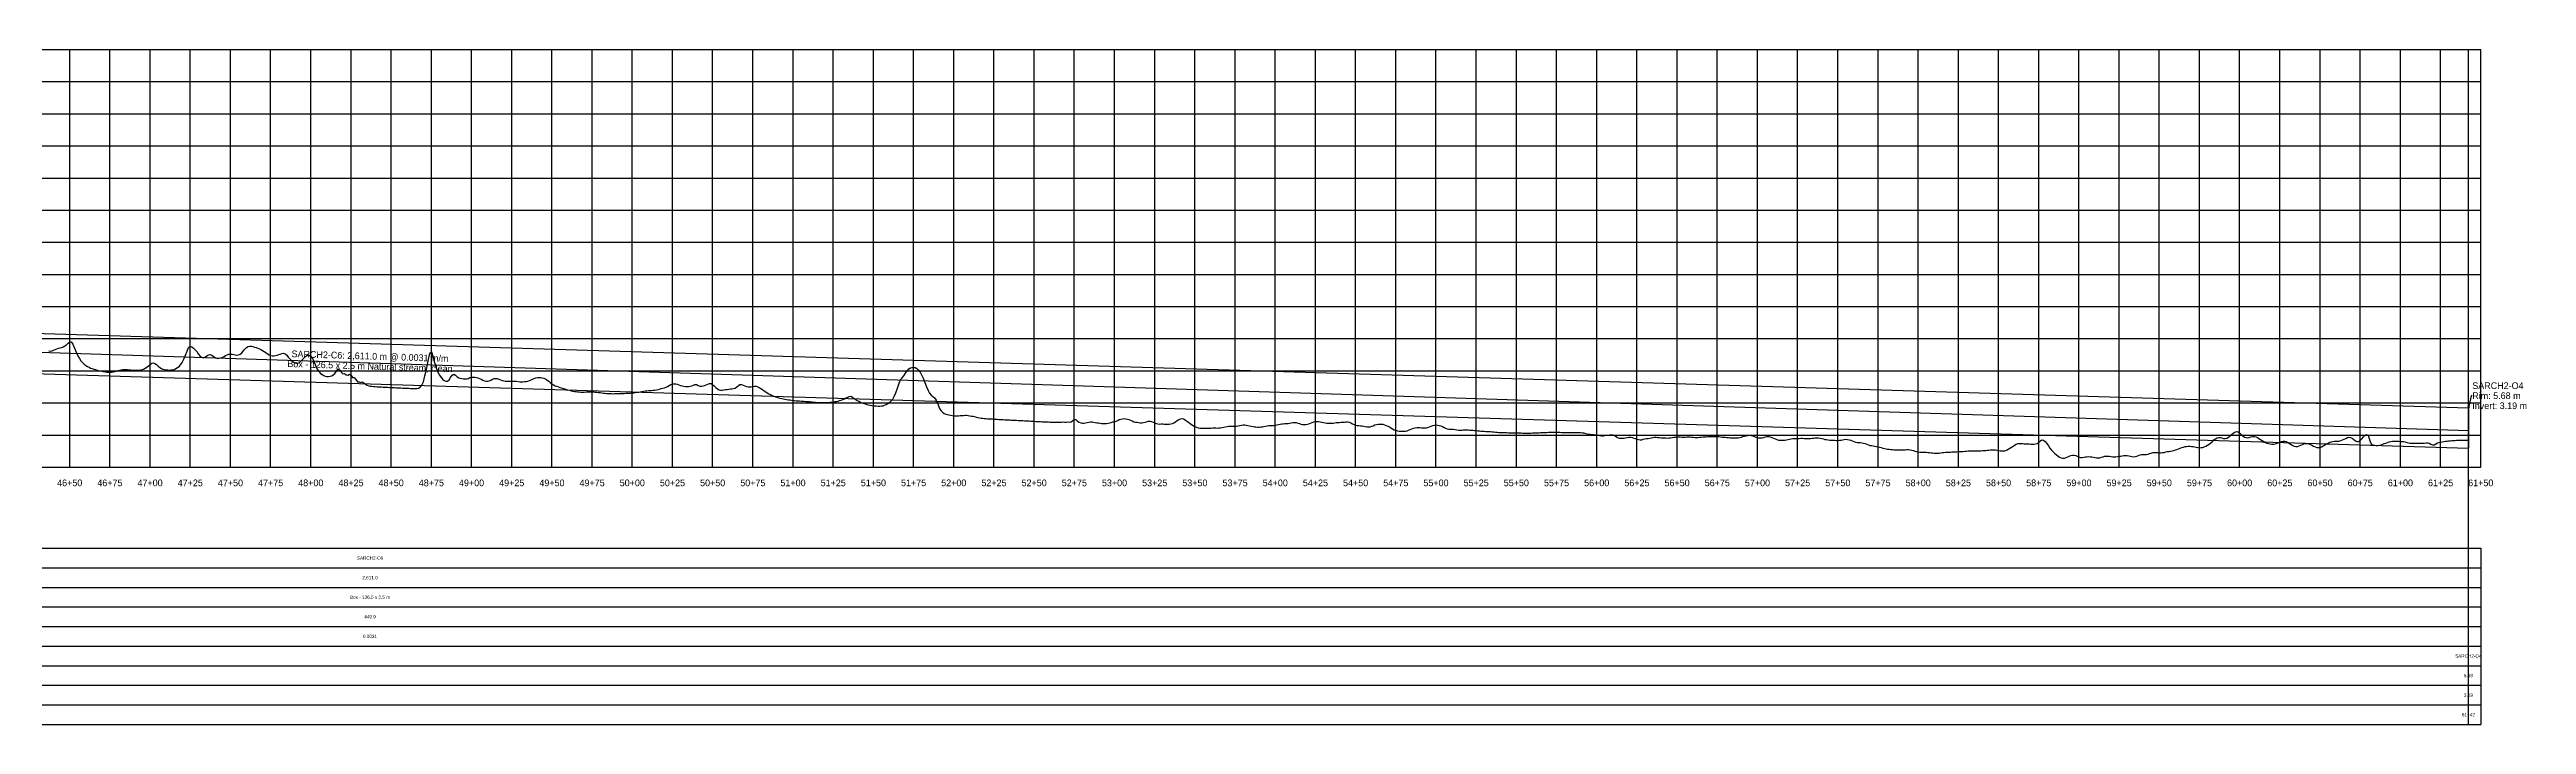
# Model space of a CAD drawing. Extents: x -64 to 6178, y -140 to 291.
# Drawn here: x 4637 to 6178, y -140 to 280 of the extents above; entities that cross this region are included whole.
import ezdxf
from ezdxf.enums import TextEntityAlignment as Align

# ---------------------------------------------------------------- set-up
doc = ezdxf.new("R2010")
doc.units = 0
for name, color, linetype in [('Annotation', 7, 'Continuous'), ('Annotation_Table', 254, 'Continuous'), ('Crown', 7, 'Continuous'), ('Grid', 254, 'Continuous'), ('Grid_Text', 7, 'Continuous'), ('Ground_Elevation', 3, 'Continuous'), ('Hydraulic_Grade', 5, 'Continuous'), ('Invert', 7, 'Continuous'), ('Structure', 7, 'Continuous')]:
    doc.layers.add(name, color=color, linetype=linetype)

msp = doc.modelspace()

# ---------------------------------------------------------------- linework, layer by layer
at = {"layer": 'Annotation', "color": 0}
msp.add_lwpolyline([(6144.73, 64.47), (6143.99, 64.47), (6142.29, 56.85)], dxfattribs=at)
msp.add_lwpolyline([(6142.29, 56.85), (6142.09, 57.83), (6142.88, 57.65)], close=True, dxfattribs=at)
at = {"layer": 'Annotation_Table', "color": 254}
for points in [[(6142.29, -140.21), (6142.29, 280)], [(-25, -30.48), (6149.95, -30.48)], [(6149.95, -30.48), (6149.95, -140.21)], [(-25, -42.67), (6149.95, -42.67)], [(-25, -54.86), (6149.95, -54.86)], [(-25, -67.06), (6149.95, -67.06)], [(-25, -79.25), (6149.95, -79.25)], [(-25, -91.44), (6149.95, -91.44)], [(-25, -103.63), (6149.95, -103.63)], [(-25, -115.82), (6149.95, -115.82)], [(-25, -128.02), (6149.95, -128.02)], [(-25, -140.21), (6149.95, -140.21)]]:
    msp.add_lwpolyline(points, dxfattribs=at)
at = {"layer": 'Crown', "color": 0}
for points in [[(3531.32, 137.02), (6142.29, 56.85)], [(6142.29, 56.85), (6142.29, 56.85)]]:
    msp.add_lwpolyline(points, dxfattribs=at)
at = {"layer": 'Grid', "color": 254}
for points in [[(-25, 280), (6150, 280)], [(4650, 20), (4650, 280)], [(4675, 20), (4675, 280)], [(4700, 20), (4700, 280)], [(4725, 20), (4725, 280)], [(4750, 20), (4750, 280)], [(4775, 20), (4775, 280)], [(4800, 20), (4800, 280)], [(4825, 20), (4825, 280)], [(4850, 20), (4850, 280)], [(4875, 20), (4875, 280)], [(4900, 20), (4900, 280)], [(4925, 20), (4925, 280)], [(4950, 20), (4950, 280)], [(4975, 20), (4975, 280)], [(5000, 20), (5000, 280)], [(5025, 20), (5025, 280)], [(5050, 20), (5050, 280)], [(5075, 20), (5075, 280)], [(5100, 20), (5100, 280)], [(5125, 20), (5125, 280)], [(5150, 20), (5150, 280)], [(5175, 20), (5175, 280)], [(5200, 20), (5200, 280)], [(5225, 20), (5225, 280)], [(5250, 20), (5250, 280)], [(5275, 20), (5275, 280)], [(5300, 20), (5300, 280)], [(5325, 20), (5325, 280)], [(5350, 20), (5350, 280)], [(5375, 20), (5375, 280)], [(5400, 20), (5400, 280)], [(5425, 20), (5425, 280)], [(5450, 20), (5450, 280)], [(5475, 20), (5475, 280)], [(5500, 20), (5500, 280)], [(5525, 20), (5525, 280)], [(5550, 20), (5550, 280)], [(5575, 20), (5575, 280)], [(5600, 20), (5600, 280)], [(5625, 20), (5625, 280)], [(5650, 20), (5650, 280)], [(5675, 20), (5675, 280)], [(5700, 20), (5700, 280)], [(5725, 20), (5725, 280)], [(5750, 20), (5750, 280)], [(5775, 20), (5775, 280)], [(5800, 20), (5800, 280)], [(5825, 20), (5825, 280)], [(5850, 20), (5850, 280)], [(5875, 20), (5875, 280)], [(5900, 20), (5900, 280)], [(5925, 20), (5925, 280)], [(5950, 20), (5950, 280)], [(5975, 20), (5975, 280)], [(6000, 20), (6000, 280)], [(6025, 20), (6025, 280)], [(6050, 20), (6050, 280)], [(6075, 20), (6075, 280)], [(6100, 20), (6100, 280)], [(6125, 20), (6125, 280)], [(6150, 20), (6150, 280)], [(-25, 260), (6150, 260)], [(-25, 240), (6150, 240)], [(-25, 220), (6150, 220)], [(-25, 200), (6150, 200)], [(-25, 180), (6150, 180)], [(-25, 160), (6150, 160)], [(-25, 140), (6150, 140)], [(-25, 120), (6150, 120)], [(-25, 100), (6150, 100)], [(-25, 80), (6150, 80)], [(-25, 60), (6150, 60)], [(-25, 40), (6150, 40)], [(-25, 20), (6150, 20)]]:
    msp.add_lwpolyline(points, dxfattribs=at)
at = {"layer": 'Ground_Elevation', "color": 3}
msp.add_lwpolyline([(4637, 92.31), (4638, 92.27), (4639, 92.5), (4640, 92.86), (4641, 93.32), (4642, 93.75), (4643, 94.05), (4644, 94.25), (4645, 94.49), (4646, 94.88), (4647, 95.44), (4648, 96.25), (4649, 97.2), (4650, 98.05), (4651, 97.98), (4652, 96.52), (4653, 94.13), (4654, 91.6), (4655, 89.36), (4656, 87.61), (4657, 86.24), (4658, 85.09), (4659, 84.11), (4660, 83.3), (4661, 82.65), (4662, 82.14), (4663, 81.72), (4664, 81.34), (4665, 81.01), (4666, 80.71), (4667, 80.42), (4668, 80.15), (4669, 79.91), (4670, 79.69), (4671, 79.49), (4672, 79.31), (4673, 79.17), (4674, 79.07), (4675, 79.06), (4676, 79.12), (4677, 79.28), (4678, 79.51), (4679, 79.78), (4680, 80.08), (4681, 80.38), (4682, 80.62), (4683, 80.79), (4684, 80.87), (4685, 80.86), (4686, 80.78), (4687, 80.68), (4688, 80.56), (4689, 80.45), (4690, 80.36), (4691, 80.3), (4692, 80.28), (4693, 80.33), (4694, 80.49), (4695, 80.75), (4696, 81.1), (4697, 81.57), (4698, 82.23), (4699, 83.04), (4700, 83.96), (4701, 84.69), (4702, 84.85), (4703, 84.54), (4704, 83.86), (4705, 82.95), (4706, 82.1), (4707, 81.45), (4708, 81.05), (4709, 80.8), (4710, 80.63), (4711, 80.52), (4712, 80.47), (4713, 80.48), (4714, 80.6), (4715, 80.87), (4716, 81.32), (4717, 81.94), (4718, 82.71), (4719, 83.75), (4720, 85.24), (4721, 87.32), (4722, 89.73), (4723, 92.25), (4724, 94.42), (4725, 95.31), (4726, 94.82), (4727, 94.08), (4728, 93.11), (4729, 91.9), (4730, 90.58), (4731, 89.27), (4732, 88.37), (4733, 88.09), (4734, 88.45), (4735, 89.11), (4736, 89.76), (4737, 90.09), (4738, 89.9), (4739, 89.28), (4740, 88.55), (4741, 87.98), (4742, 87.71), (4743, 87.77), (4744, 88.04), (4745, 88.45), (4746, 88.98), (4747, 89.52), (4748, 89.97), (4749, 90.24), (4750, 90.31), (4751, 90.25), (4752, 90.11), (4753, 89.92), (4754, 89.75), (4755, 89.84), (4756, 90.33), (4757, 91.22), (4758, 92.27), (4759, 93.44), (4760, 94.43), (4761, 95.05), (4762, 95.32), (4763, 95.23), (4764, 95.05), (4765, 94.79), (4766, 94.49), (4767, 94.1), (4768, 93.66), (4769, 93.16), (4770, 92.59), (4771, 92), (4772, 91.38), (4773, 90.56), (4774, 89.89), (4775, 89.59), (4776, 89.39), (4777, 89.31), (4778, 89.42), (4779, 89.71), (4780, 90.08), (4781, 90.43), (4782, 90.75), (4783, 90.86), (4784, 90.51), (4785, 89.68), (4786, 88.57), (4787, 87.39), (4788, 86.33), (4789, 85.53), (4790, 84.98), (4791, 84.68), (4792, 84.74), (4793, 85.23), (4794, 86.12), (4795, 87.2), (4796, 88.24), (4797, 89.03), (4798, 89.63), (4799, 89.7), (4800, 88.93), (4801, 87.56), (4802, 85.56), (4803, 83.22), (4804, 81.09), (4805, 79.48), (4806, 78.37), (4807, 77.59), (4808, 77.03), (4809, 76.68), (4810, 76.51), (4811, 76.5), (4812, 76.6), (4813, 76.89), (4814, 77.41), (4815, 78.35), (4816, 79.81), (4817, 81.3), (4818, 80.42), (4819, 78.96), (4820, 78.09), (4821, 78.24), (4822, 77.56), (4823, 77.19), (4824, 77.9), (4825, 77.02), (4826, 75.74), (4827, 75.82), (4828, 74.56), (4829, 73.17), (4830, 73.14), (4831, 72.65), (4832, 73.16), (4833, 72.49), (4834, 71.63), (4835, 70.99), (4836, 70.68), (4837, 70.47), (4838, 70.33), (4839, 70.23), (4840, 70.16), (4841, 70.09), (4842, 70.02), (4843, 69.97), (4844, 69.92), (4845, 69.86), (4846, 69.82), (4847, 69.76), (4848, 69.72), (4849, 69.66), (4850, 69.61), (4851, 69.56), (4852, 69.51), (4853, 69.46), (4854, 69.41), (4855, 69.36), (4856, 69.31), (4857, 69.26), (4858, 69.21), (4859, 69.16), (4860, 69.11), (4861, 69.07), (4862, 69.02), (4863, 68.97), (4864, 68.95), (4865, 68.93), (4866, 69.06), (4867, 69.09), (4868, 69.7), (4869, 70.96), (4870, 73.12), (4871, 76.78), (4872, 80.79), (4873, 85.88), (4874, 90.9), (4875, 91.88), (4876, 89.14), (4877, 85.24), (4878, 81.88), (4879, 79.12), (4880, 77.21), (4881, 75.85), (4882, 74.83), (4883, 73.85), (4884, 73.48), (4885, 73.61), (4886, 74.4), (4887, 75.79), (4888, 77.3), (4889, 77.97), (4890, 77.21), (4891, 76.21), (4892, 75.62), (4893, 75.34), (4894, 75.16), (4895, 75.02), (4896, 74.93), (4897, 74.92), (4898, 75.14), (4899, 75.73), (4900, 76.11), (4901, 76.09), (4902, 75.95), (4903, 75.81), (4904, 75.58), (4905, 75.23), (4906, 74.68), (4907, 74.12), (4908, 73.66), (4909, 73.43), (4910, 73.44), (4911, 73.72), (4912, 74.18), (4913, 74.7), (4914, 75.1), (4915, 75.29), (4916, 75.09), (4917, 74.74), (4918, 74.35), (4919, 74), (4920, 73.72), (4921, 73.54), (4922, 73.48), (4923, 73.5), (4924, 73.56), (4925, 73.62), (4926, 73.63), (4927, 73.56), (4928, 73.43), (4929, 73.27), (4930, 73.14), (4931, 73.12), (4932, 73.19), (4933, 73.28), (4934, 73.39), (4935, 73.59), (4936, 73.95), (4937, 74.41), (4938, 74.86), (4939, 75.22), (4940, 75.52), (4941, 75.74), (4942, 75.86), (4943, 75.85), (4944, 75.66), (4945, 75.34), (4946, 74.88), (4947, 74.25), (4948, 73.48), (4949, 72.67), (4950, 71.9), (4951, 71.23), (4952, 70.72), (4953, 70.32), (4954, 69.98), (4955, 69.66), (4956, 69.36), (4957, 69.05), (4958, 68.72), (4959, 68.4), (4960, 68.11), (4961, 67.85), (4962, 67.59), (4963, 67.36), (4964, 67.17), (4965, 67.01), (4966, 66.89), (4967, 66.8), (4968, 66.76), (4969, 66.75), (4970, 66.75), (4971, 66.79), (4972, 66.82), (4973, 66.86), (4974, 66.87), (4975, 66.86), (4976, 66.81), (4977, 66.74), (4978, 66.63), (4979, 66.51), (4980, 66.37), (4981, 66.24), (4982, 66.12), (4983, 66.01), (4984, 65.92), (4985, 65.86), (4986, 65.8), (4987, 65.76), (4988, 65.74), (4989, 65.75), (4990, 65.76), (4991, 65.79), (4992, 65.83), (4993, 65.87), (4994, 65.91), (4995, 65.95), (4996, 65.98), (4997, 66.03), (4998, 66.08), (4999, 66.15), (5000, 66.23), (5001, 66.33), (5002, 66.45), (5003, 66.59), (5004, 66.75), (5005, 66.91), (5006, 67.08), (5007, 67.26), (5008, 67.42), (5009, 67.57), (5010, 67.67), (5011, 67.76), (5012, 67.82), (5013, 67.91), (5014, 68.02), (5015, 68.18), (5016, 68.38), (5017, 68.61), (5018, 68.87), (5019, 69.16), (5020, 69.48), (5021, 69.86), (5022, 70.3), (5023, 70.82), (5024, 71.36), (5025, 71.79), (5026, 71.93), (5027, 71.83), (5028, 71.58), (5029, 71.24), (5030, 70.87), (5031, 70.55), (5032, 70.34), (5033, 70.23), (5034, 70.21), (5035, 70.25), (5036, 70.38), (5037, 70.65), (5038, 71.04), (5039, 71.48), (5040, 71.52), (5041, 70.78), (5042, 70.38), (5043, 70.34), (5044, 70.57), (5045, 70.89), (5046, 71.29), (5047, 71.76), (5048, 72.17), (5049, 72.13), (5050, 71.41), (5051, 70.56), (5052, 69.61), (5053, 68.75), (5054, 68.15), (5055, 67.92), (5056, 68), (5057, 68.21), (5058, 68.29), (5059, 68.33), (5060, 68.57), (5061, 68.79), (5062, 68.82), (5063, 68.86), (5064, 69.2), (5065, 69.9), (5066, 70.79), (5067, 71.43), (5068, 71.37), (5069, 70.99), (5070, 70.6), (5071, 70.2), (5072, 70), (5073, 69.98), (5074, 70.07), (5075, 70.25), (5076, 70.45), (5077, 70.39), (5078, 69.96), (5079, 69.49), (5080, 68.91), (5081, 68.25), (5082, 67.58), (5083, 66.92), (5084, 66.29), (5085, 65.7), (5086, 65.16), (5087, 64.68), (5088, 64.24), (5089, 63.87), (5090, 63.53), (5091, 63.23), (5092, 62.96), (5093, 62.72), (5094, 62.51), (5095, 62.31), (5096, 62.13), (5097, 61.96), (5098, 61.81), (5099, 61.68), (5100, 61.54), (5101, 61.44), (5102, 61.35), (5103, 61.27), (5104, 61.2), (5105, 61.14), (5106, 61.07), (5107, 61.01), (5108, 60.94), (5109, 60.86), (5110, 60.77), (5111, 60.68), (5112, 60.59), (5113, 60.51), (5114, 60.42), (5115, 60.35), (5116, 60.28), (5117, 60.24), (5118, 60.21), (5119, 60.19), (5120, 60.2), (5121, 60.24), (5122, 60.3), (5123, 60.39), (5124, 60.5), (5125, 60.63), (5126, 60.79), (5127, 60.96), (5128, 61.17), (5129, 61.42), (5130, 61.73), (5131, 62.12), (5132, 62.59), (5133, 63.06), (5134, 63.56), (5135, 64.08), (5136, 64.19), (5137, 63.57), (5138, 62.84), (5139, 62.15), (5140, 61.55), (5141, 61.01), (5142, 60.52), (5143, 60.06), (5144, 59.67), (5145, 59.34), (5146, 59.06), (5147, 58.81), (5148, 58.59), (5149, 58.4), (5150, 58.24), (5151, 58.13), (5152, 58.07), (5153, 58.02), (5154, 58.03), (5155, 58.1), (5156, 58.25), (5157, 58.5), (5158, 58.93), (5159, 59.53), (5160, 60.3), (5161, 61.25), (5162, 62.42), (5163, 64.03), (5164, 66.26), (5165, 69.08), (5166, 72.2), (5167, 74.81), (5168, 75.58), (5169, 76.9), (5170, 78.61), (5171, 80.06), (5172, 81.12), (5173, 81.73), (5174, 82.04), (5175, 82.1), (5176, 82), (5177, 81.38), (5178, 80.28), (5179, 79.05), (5180, 77.47), (5181, 75.47), (5182, 72.74), (5183, 70.06), (5184, 67.76), (5185, 66.01), (5186, 64.86), (5187, 64.01), (5188, 63.24), (5189, 61.62), (5190, 59.49), (5191, 56.94), (5192, 55.2), (5193, 54.17), (5194, 53.5), (5195, 53.07), (5196, 52.79), (5197, 52.54), (5198, 52.34), (5199, 52.19), (5200, 52.04), (5201, 51.96), (5202, 51.95), (5203, 52.01), (5204, 52.06), (5205, 52.21), (5206, 52.16), (5207, 52.32), (5208, 52.34), (5209, 52.18), (5210, 51.9), (5211, 51.79), (5212, 51.68), (5213, 51.54), (5214, 51.18), (5215, 51), (5216, 50.7), (5217, 50.49), (5218, 50.4), (5219, 50.32), (5220, 50.24), (5221, 50.17), (5222, 50.1), (5223, 50.07), (5224, 49.98), (5225, 49.96), (5226, 49.87), (5227, 49.81), (5228, 49.76), (5229, 49.69), (5230, 49.63), (5231, 49.58), (5232, 49.52), (5233, 49.47), (5234, 49.41), (5235, 49.36), (5236, 49.31), (5237, 49.26), (5238, 49.2), (5239, 49.15), (5240, 49.09), (5241, 49.04), (5242, 48.99), (5243, 48.94), (5244, 48.89), (5245, 48.83), (5246, 48.78), (5247, 48.73), (5248, 48.67), (5249, 48.62), (5250, 48.57), (5251, 48.52), (5252, 48.46), (5253, 48.41), (5254, 48.36), (5255, 48.3), (5256, 48.26), (5257, 48.21), (5258, 48.15), (5259, 48.12), (5260, 48.07), (5261, 48.05), (5262, 48.08), (5263, 48.07), (5264, 47.95), (5265, 48.04), (5266, 48.02), (5267, 47.92), (5268, 48.25), (5269, 48.05), (5270, 48.02), (5271, 48.21), (5272, 48), (5273, 48.12), (5274, 48.99), (5275, 49.68), (5276, 49.57), (5277, 48.66), (5278, 47.9), (5279, 47.59), (5280, 47.41), (5281, 47.41), (5282, 47.59), (5283, 47.8), (5284, 48.02), (5285, 48.2), (5286, 48.21), (5287, 47.92), (5288, 47.71), (5289, 47.61), (5290, 47.54), (5291, 47.43), (5292, 47.27), (5293, 47.12), (5294, 47.07), (5295, 47.17), (5296, 47.34), (5297, 47.54), (5298, 47.89), (5299, 48.13), (5300, 48.25), (5301, 48.61), (5302, 49.14), (5303, 49.62), (5304, 49.94), (5305, 50.1), (5306, 50.19), (5307, 50.13), (5308, 49.91), (5309, 49.59), (5310, 49.24), (5311, 48.74), (5312, 48.26), (5313, 48.05), (5314, 47.96), (5315, 47.79), (5316, 47.63), (5317, 47.65), (5318, 47.8), (5319, 48.01), (5320, 48.3), (5321, 48.55), (5322, 48.59), (5323, 48.38), (5324, 48.08), (5325, 47.6), (5326, 47.16), (5327, 46.88), (5328, 46.79), (5329, 46.88), (5330, 46.98), (5331, 46.83), (5332, 46.71), (5333, 46.73), (5334, 46.81), (5335, 46.93), (5336, 47.15), (5337, 47.58), (5338, 48.22), (5339, 48.96), (5340, 49.6), (5341, 50.09), (5342, 50.29), (5343, 50.08), (5344, 49.49), (5345, 48.72), (5346, 47.93), (5347, 47.19), (5348, 46.49), (5349, 45.85), (5350, 45.31), (5351, 44.84), (5352, 44.46), (5353, 44.26), (5354, 44.21), (5355, 44.25), (5356, 44.26), (5357, 44.25), (5358, 44.28), (5359, 44.32), (5360, 44.37), (5361, 44.44), (5362, 44.48), (5363, 44.44), (5364, 44.37), (5365, 44.39), (5366, 44.54), (5367, 44.75), (5368, 44.99), (5369, 45.2), (5370, 45.37), (5371, 45.47), (5372, 45.49), (5373, 45.45), (5374, 45.41), (5375, 45.44), (5376, 45.57), (5377, 45.77), (5378, 45.99), (5379, 46.17), (5380, 46.27), (5381, 46.27), (5382, 46.17), (5383, 45.98), (5384, 45.74), (5385, 45.52), (5386, 45.35), (5387, 45.2), (5388, 45.06), (5389, 44.98), (5390, 44.97), (5391, 45.04), (5392, 45.17), (5393, 45.39), (5394, 45.61), (5395, 45.78), (5396, 45.84), (5397, 45.85), (5398, 45.91), (5399, 46.01), (5400, 46.15), (5401, 46.32), (5402, 46.53), (5403, 46.76), (5404, 46.95), (5405, 47.06), (5406, 47.08), (5407, 47.1), (5408, 47.2), (5409, 47.41), (5410, 47.64), (5411, 47.79), (5412, 47.81), (5413, 47.73), (5414, 47.47), (5415, 47.09), (5416, 46.75), (5417, 46.54), (5418, 46.47), (5419, 46.53), (5420, 46.71), (5421, 47.04), (5422, 47.45), (5423, 47.89), (5424, 48.25), (5425, 48.46), (5426, 48.49), (5427, 48.38), (5428, 48.2), (5429, 47.99), (5430, 47.79), (5431, 47.6), (5432, 47.46), (5433, 47.37), (5434, 47.33), (5435, 47.33), (5436, 47.42), (5437, 47.58), (5438, 47.73), (5439, 47.82), (5440, 47.89), (5441, 47.92), (5442, 47.96), (5443, 48.04), (5444, 48.12), (5445, 48.13), (5446, 47.94), (5447, 47.55), (5448, 47.05), (5449, 46.57), (5450, 46.21), (5451, 45.97), (5452, 45.83), (5453, 45.73), (5454, 45.62), (5455, 45.46), (5456, 45.27), (5457, 45.12), (5458, 45.06), (5459, 45.15), (5460, 45.42), (5461, 45.82), (5462, 46.24), (5463, 46.55), (5464, 46.72), (5465, 46.8), (5466, 46.81), (5467, 46.68), (5468, 46.39), (5469, 45.99), (5470, 45.58), (5471, 45.09), (5472, 44.48), (5473, 43.84), (5474, 43.31), (5475, 42.92), (5476, 42.64), (5477, 42.43), (5478, 42.31), (5479, 42.31), (5480, 42.34), (5481, 42.45), (5482, 42.67), (5483, 43.02), (5484, 43.46), (5485, 43.9), (5486, 44.29), (5487, 44.57), (5488, 44.69), (5489, 44.67), (5490, 44.59), (5491, 44.52), (5492, 44.45), (5493, 44.42), (5494, 44.45), (5495, 44.66), (5496, 45.03), (5497, 45.48), (5498, 45.88), (5499, 46.15), (5500, 46.24), (5501, 46.21), (5502, 46.02), (5503, 45.69), (5504, 45.25), (5505, 44.71), (5506, 44.19), (5507, 43.83), (5508, 43.67), (5509, 43.67), (5510, 43.68), (5511, 43.6), (5512, 43.43), (5513, 43.24), (5514, 43.1), (5515, 43.04), (5516, 43.1), (5517, 43.17), (5518, 43.21), (5519, 43.2), (5520, 43.16), (5521, 43.11), (5522, 43.04), (5523, 42.93), (5524, 42.82), (5525, 42.72), (5526, 42.62), (5527, 42.55), (5528, 42.47), (5529, 42.4), (5530, 42.33), (5531, 42.27), (5532, 42.22), (5533, 42.17), (5534, 42.1), (5535, 41.99), (5536, 41.89), (5537, 41.79), (5538, 41.71), (5539, 41.65), (5540, 41.58), (5541, 41.52), (5542, 41.48), (5543, 41.47), (5544, 41.47), (5545, 41.45), (5546, 41.41), (5547, 41.39), (5548, 41.38), (5549, 41.36), (5550, 41.37), (5551, 41.34), (5552, 41.31), (5553, 41.28), (5554, 41.25), (5555, 41.24), (5556, 41.23), (5557, 41.23), (5558, 41.23), (5559, 41.24), (5560, 41.27), (5561, 41.3), (5562, 41.35), (5563, 41.41), (5564, 41.46), (5565, 41.53), (5566, 41.58), (5567, 41.62), (5568, 41.65), (5569, 41.67), (5570, 41.68), (5571, 41.68), (5572, 41.69), (5573, 41.69), (5574, 41.69), (5575, 41.69), (5576, 41.68), (5577, 41.68), (5578, 41.66), (5579, 41.64), (5580, 41.63), (5581, 41.6), (5582, 41.58), (5583, 41.56), (5584, 41.55), (5585, 41.54), (5586, 41.54), (5587, 41.53), (5588, 41.52), (5589, 41.5), (5590, 41.48), (5591, 41.44), (5592, 41.28), (5593, 41), (5594, 40.75), (5595, 40.57), (5596, 40.48), (5597, 40.39), (5598, 40.3), (5599, 40.16), (5600, 40.05), (5601, 39.89), (5602, 39.69), (5603, 39.54), (5604, 39.53), (5605, 39.65), (5606, 39.84), (5607, 40.01), (5608, 40.15), (5609, 40.22), (5610, 40.08), (5611, 39.67), (5612, 39.07), (5613, 38.51), (5614, 38.11), (5615, 37.96), (5616, 37.98), (5617, 38.09), (5618, 38.31), (5619, 38.55), (5620, 38.72), (5621, 38.73), (5622, 38.53), (5623, 38.14), (5624, 37.75), (5625, 37.39), (5626, 37.14), (5627, 37.03), (5628, 37.1), (5629, 37.32), (5630, 37.59), (5631, 37.77), (5632, 37.88), (5633, 38.05), (5634, 38.27), (5635, 38.49), (5636, 38.61), (5637, 38.57), (5638, 38.51), (5639, 38.41), (5640, 38.3), (5641, 38.22), (5642, 38.17), (5643, 38.15), (5644, 38.14), (5645, 38.2), (5646, 38.31), (5647, 38.47), (5648, 38.63), (5649, 38.74), (5650, 38.79), (5651, 38.79), (5652, 38.77), (5653, 38.75), (5654, 38.73), (5655, 38.73), (5656, 38.78), (5657, 38.84), (5658, 38.83), (5659, 38.73), (5660, 38.59), (5661, 38.49), (5662, 38.47), (5663, 38.52), (5664, 38.61), (5665, 38.71), (5666, 38.82), (5667, 38.91), (5668, 38.96), (5669, 39), (5670, 39.03), (5671, 39.07), (5672, 39.1), (5673, 39.13), (5674, 39.12), (5675, 39.08), (5676, 39), (5677, 38.88), (5678, 38.76), (5679, 38.66), (5680, 38.57), (5681, 38.48), (5682, 38.39), (5683, 38.29), (5684, 38.22), (5685, 38.17), (5686, 38.18), (5687, 38.24), (5688, 38.35), (5689, 38.51), (5690, 38.73), (5691, 38.98), (5692, 39.25), (5693, 39.52), (5694, 39.72), (5695, 39.81), (5696, 39.72), (5697, 39.43), (5698, 39.01), (5699, 38.59), (5700, 38.32), (5701, 38.21), (5702, 38.21), (5703, 38.31), (5704, 38.5), (5705, 38.78), (5706, 39), (5707, 39.02), (5708, 38.77), (5709, 38.36), (5710, 37.96), (5711, 37.55), (5712, 37.16), (5713, 36.87), (5714, 36.77), (5715, 36.78), (5716, 36.78), (5717, 36.83), (5718, 36.98), (5719, 37.22), (5720, 37.48), (5721, 37.68), (5722, 37.78), (5723, 37.83), (5724, 37.86), (5725, 37.9), (5726, 37.92), (5727, 37.95), (5728, 37.94), (5729, 37.91), (5730, 37.86), (5731, 37.84), (5732, 37.85), (5733, 37.89), (5734, 37.98), (5735, 38.1), (5736, 38.21), (5737, 38.26), (5738, 38.19), (5739, 38.03), (5740, 37.78), (5741, 37.53), (5742, 37.29), (5743, 37.11), (5744, 36.98), (5745, 36.87), (5746, 36.79), (5747, 36.74), (5748, 36.71), (5749, 36.68), (5750, 36.67), (5751, 36.7), (5752, 36.84), (5753, 37.05), (5754, 37.25), (5755, 37.35), (5756, 37.27), (5757, 37.04), (5758, 36.72), (5759, 36.31), (5760, 35.9), (5761, 35.57), (5762, 35.41), (5763, 35.36), (5764, 35.3), (5765, 35.17), (5766, 34.93), (5767, 34.63), (5768, 34.27), (5769, 33.9), (5770, 33.58), (5771, 33.38), (5772, 33.25), (5773, 33.07), (5774, 32.85), (5775, 32.61), (5776, 32.38), (5777, 32.14), (5778, 31.87), (5779, 31.61), (5780, 31.4), (5781, 31.27), (5782, 31.15), (5783, 31.06), (5784, 30.97), (5785, 30.87), (5786, 30.83), (5787, 30.81), (5788, 30.8), (5789, 30.79), (5790, 30.8), (5791, 30.83), (5792, 30.87), (5793, 30.89), (5794, 30.89), (5795, 30.83), (5796, 30.63), (5797, 30.31), (5798, 29.96), (5799, 29.68), (5800, 29.52), (5801, 29.43), (5802, 29.38), (5803, 29.35), (5804, 29.33), (5805, 29.29), (5806, 29.22), (5807, 29.12), (5808, 29), (5809, 28.87), (5810, 28.76), (5811, 28.7), (5812, 28.72), (5813, 28.8), (5814, 28.91), (5815, 29.03), (5816, 29.14), (5817, 29.25), (5818, 29.33), (5819, 29.39), (5820, 29.43), (5821, 29.48), (5822, 29.51), (5823, 29.55), (5824, 29.6), (5825, 29.65), (5826, 29.68), (5827, 29.71), (5828, 29.77), (5829, 29.87), (5830, 29.99), (5831, 30.09), (5832, 30.14), (5833, 30.12), (5834, 30.09), (5835, 30.09), (5836, 30.08), (5837, 30.08), (5838, 30.12), (5839, 30.18), (5840, 30.28), (5841, 30.36), (5842, 30.45), (5843, 30.54), (5844, 30.62), (5845, 30.68), (5846, 30.72), (5847, 30.73), (5848, 30.68), (5849, 30.57), (5850, 30.41), (5851, 30.22), (5852, 30.08), (5853, 30.07), (5854, 30.21), (5855, 30.56), (5856, 31.11), (5857, 31.75), (5858, 32.43), (5859, 33.09), (5860, 33.69), (5861, 34.23), (5862, 34.65), (5863, 34.79), (5864, 34.74), (5865, 34.63), (5866, 34.55), (5867, 34.5), (5868, 34.46), (5869, 34.42), (5870, 34.4), (5871, 34.37), (5872, 34.39), (5873, 34.45), (5874, 34.65), (5875, 35.26), (5876, 36.44), (5877, 37.05), (5878, 36.85), (5879, 35.98), (5880, 34.65), (5881, 33.17), (5882, 31.76), (5883, 30.55), (5884, 29.55), (5885, 28.6), (5886, 27.68), (5887, 26.84), (5888, 26.17), (5889, 25.72), (5890, 25.56), (5891, 25.68), (5892, 26.02), (5893, 26.48), (5894, 26.92), (5895, 27.28), (5896, 27.45), (5897, 27.42), (5898, 27.18), (5899, 26.8), (5900, 26.4), (5901, 26.11), (5902, 26.03), (5903, 26.13), (5904, 26.34), (5905, 26.51), (5906, 26.56), (5907, 26.51), (5908, 26.4), (5909, 26.23), (5910, 26.02), (5911, 25.83), (5912, 25.76), (5913, 25.88), (5914, 26.19), (5915, 26.51), (5916, 26.74), (5917, 26.86), (5918, 26.9), (5919, 26.85), (5920, 26.69), (5921, 26.52), (5922, 26.43), (5923, 26.48), (5924, 26.59), (5925, 26.74), (5926, 26.91), (5927, 27.09), (5928, 27.23), (5929, 27.32), (5930, 27.29), (5931, 27.1), (5932, 26.82), (5933, 26.57), (5934, 26.49), (5935, 26.63), (5936, 26.94), (5937, 27.31), (5938, 27.66), (5939, 27.88), (5940, 27.93), (5941, 27.89), (5942, 27.92), (5943, 28.13), (5944, 28.47), (5945, 28.8), (5946, 29.02), (5947, 29.11), (5948, 29.1), (5949, 29.02), (5950, 28.94), (5951, 28.93), (5952, 29.02), (5953, 29.22), (5954, 29.45), (5955, 29.65), (5956, 29.8), (5957, 29.96), (5958, 30.15), (5959, 30.4), (5960, 30.73), (5961, 31.09), (5962, 31.44), (5963, 31.77), (5964, 32.13), (5965, 32.47), (5966, 32.76), (5967, 32.94), (5968, 33), (5969, 32.96), (5970, 32.88), (5971, 32.78), (5972, 32.63), (5973, 32.4), (5974, 32.19), (5975, 32.11), (5976, 32.17), (5977, 32.33), (5978, 32.61), (5979, 33.04), (5980, 33.61), (5981, 34.32), (5982, 35.13), (5983, 36.03), (5984, 36.93), (5985, 37.72), (5986, 38.28), (5987, 38.54), (5988, 38.49), (5989, 38.23), (5990, 37.92), (5991, 37.83), (5992, 38.07), (5993, 38.64), (5994, 39.41), (5995, 40.27), (5996, 41.1), (5997, 41.76), (5998, 42.09), (5999, 41.95), (6000, 41.32), (6001, 40.37), (6002, 39.42), (6003, 38.67), (6004, 38.36), (6005, 38.34), (6006, 38.52), (6007, 38.78), (6008, 38.99), (6009, 39.07), (6010, 38.9), (6011, 38.48), (6012, 37.87), (6013, 37.19), (6014, 36.52), (6015, 35.91), (6016, 35.41), (6017, 35), (6018, 34.68), (6019, 34.45), (6020, 34.35), (6021, 34.38), (6022, 34.53), (6023, 34.82), (6024, 35.18), (6025, 35.6), (6026, 35.95), (6027, 36.14), (6028, 36.14), (6029, 35.92), (6030, 35.44), (6031, 34.8), (6032, 34.11), (6033, 33.48), (6034, 33.09), (6035, 32.9), (6036, 32.94), (6037, 33.19), (6038, 33.62), (6039, 34.15), (6040, 34.57), (6041, 34.8), (6042, 34.81), (6043, 34.54), (6044, 34.15), (6045, 33.6), (6046, 33.06), (6047, 32.6), (6048, 32.26), (6049, 32.16), (6050, 32.3), (6051, 32.64), (6052, 33.19), (6053, 33.8), (6054, 34.44), (6055, 35.02), (6056, 35.45), (6057, 35.78), (6058, 36.01), (6059, 36.12), (6060, 36.14), (6061, 36.14), (6062, 36.23), (6063, 36.49), (6064, 36.92), (6065, 37.4), (6066, 37.9), (6067, 38.36), (6068, 38.64), (6069, 38.56), (6070, 38.04), (6071, 37.19), (6072, 36.4), (6073, 35.98), (6074, 36.07), (6075, 36.66), (6076, 37.63), (6077, 38.84), (6078, 39.92), (6079, 40.38), (6080, 39.9), (6081, 36.47), (6082, 34.08), (6083, 33.85), (6084, 33.67), (6085, 33.57), (6086, 33.58), (6087, 33.73), (6088, 33.98), (6089, 34.3), (6090, 34.65), (6091, 35.01), (6092, 35.35), (6093, 35.66), (6094, 35.91), (6095, 36.09), (6096, 36.21), (6097, 36.27), (6098, 36.27), (6099, 36.16), (6100, 35.96), (6101, 35.87), (6102, 35.87), (6103, 35.74), (6104, 35.44), (6105, 35.17), (6106, 35.02), (6107, 35.01), (6108, 34.99), (6109, 34.95), (6110, 34.9), (6111, 34.88), (6112, 34.88), (6113, 34.9), (6114, 34.94), (6115, 34.98), (6116, 35.04), (6117, 35.12), (6118, 34.95), (6119, 34.31), (6120, 33.89), (6121, 33.95), (6122, 34.53), (6123, 35.21), (6124, 35.44), (6125, 35.63), (6126, 35.83), (6127, 36.03), (6128, 36.15), (6129, 36.23), (6130, 36.3), (6131, 36.43), (6132, 36.62), (6133, 36.66), (6134, 36.67), (6135, 36.7), (6136, 36.72), (6137, 36.75), (6138, 36.78), (6139, 36.8), (6140, 36.82), (6141, 36.84), (6142, 36.85), (6142.29, 36.85)], dxfattribs=at)
at = {"layer": 'Hydraulic_Grade', "color": 5}
for points in [[(3531.32, 126.98), (6142.29, 42.74)], [(6142.29, 42.74), (6142.29, 42.74), (6142.29, 42.74)]]:
    msp.add_lwpolyline(points, dxfattribs=at)
at = {"layer": 'Invert', "color": 0}
for points in [[(3531.32, 112.02), (6142.29, 31.85)], [(6142.29, 31.85), (6142.29, 31.85)]]:
    msp.add_lwpolyline(points, dxfattribs=at)
at = {"layer": 'Structure', "color": 0}
msp.add_lwpolyline([(6142.29, 56.85), (6142.29, 31.85)], dxfattribs=at)
msp.add_lwpolyline([(6142.29, 56.85), (6142.29, 31.85)], dxfattribs=at)

# ---------------------------------------------------------------- texts
at = {"layer": 'Annotation', "color": 0}
for s, p in [('SARCH2-C6: 2,611.0 m @ 0.0031 m/m', (4836.81, 89.08)), ('Box - 126.5 x 2.5 m Natural stream, clean', (4836.81, 82.83))]:
    msp.add_text(s, height=4.1667, rotation=358.24128, dxfattribs=at).set_placement(p, align=Align.MIDDLE_CENTER)
for s, height, p in [('SARCH2-O4', 4.167, (6144.73, 70.72)), ('Rim: 5.68 m', 4.1667, (6144.73, 64.47)), ('Invert: 3.19 m', 4.1667, (6144.73, 58.22))]:
    msp.add_text(s, height=height, dxfattribs=at).set_placement(p, align=Align.MIDDLE_LEFT)
at = {"layer": 'Annotation_Table', "color": 0}
for s, height, p in [('SARCH2-C6', 2.083, (4836.81, -36.58)), ('Box - 126.5 x 2.5 m', 2.0833, (4836.81, -60.96)), ('2,611.0', 2.083, (4836.81, -48.77)), ('449.9', 2.083, (4836.81, -73.15)), ('0.0031', 2.083, (4836.81, -85.34)), ('SARCH2-O4', 2.083, (6142.29, -97.54)), ('5.68', 2.083, (6142.29, -109.73)), ('3.19', 2.083, (6142.29, -121.92)), ('61+42', 2.083, (6142.29, -134.11))]:
    msp.add_text(s, height=height, dxfattribs=at).set_placement(p, align=Align.MIDDLE_CENTER)
at = {"layer": 'Grid_Text', "color": 0}
for s, p in [('46+50', (4650, 12.3)), ('46+75', (4675, 12.3)), ('47+00', (4700, 12.3)), ('47+25', (4725, 12.3)), ('47+50', (4750, 12.3)), ('47+75', (4775, 12.3)), ('48+00', (4800, 12.3)), ('48+25', (4825, 12.3)), ('48+50', (4850, 12.3)), ('48+75', (4875, 12.3)), ('49+00', (4900, 12.3)), ('49+25', (4925, 12.3)), ('49+50', (4950, 12.3)), ('49+75', (4975, 12.3)), ('50+00', (5000, 12.3)), ('50+25', (5025, 12.3)), ('50+50', (5050, 12.3)), ('50+75', (5075, 12.3)), ('51+00', (5100, 12.3)), ('51+25', (5125, 12.3)), ('51+50', (5150, 12.3)), ('51+75', (5175, 12.3)), ('52+00', (5200, 12.3)), ('52+25', (5225, 12.3)), ('52+50', (5250, 12.3)), ('52+75', (5275, 12.3)), ('53+00', (5300, 12.3)), ('53+25', (5325, 12.3)), ('53+50', (5350, 12.3)), ('53+75', (5375, 12.3)), ('54+00', (5400, 12.3)), ('54+25', (5425, 12.3)), ('54+50', (5450, 12.3)), ('54+75', (5475, 12.3)), ('55+00', (5500, 12.3)), ('55+25', (5525, 12.3)), ('55+50', (5550, 12.3)), ('55+75', (5575, 12.3)), ('56+00', (5600, 12.3)), ('56+25', (5625, 12.3)), ('56+50', (5650, 12.3)), ('56+75', (5675, 12.3)), ('57+00', (5700, 12.3)), ('57+25', (5725, 12.3)), ('57+50', (5750, 12.3)), ('57+75', (5775, 12.3)), ('58+00', (5800, 12.3)), ('58+25', (5825, 12.3)), ('58+50', (5850, 12.3)), ('58+75', (5875, 12.3)), ('59+00', (5900, 12.3)), ('59+25', (5925, 12.3)), ('59+50', (5950, 12.3)), ('59+75', (5975, 12.3)), ('60+00', (6000, 12.3)), ('60+25', (6025, 12.3)), ('60+50', (6050, 12.3)), ('60+75', (6075, 12.3)), ('61+00', (6100, 12.3)), ('61+25', (6125, 12.3)), ('61+50', (6150, 12.3))]:
    msp.add_text(s, height=4.167, dxfattribs=at).set_placement(p, align=Align.TOP_CENTER)

doc.saveas('drawing.dxf')
